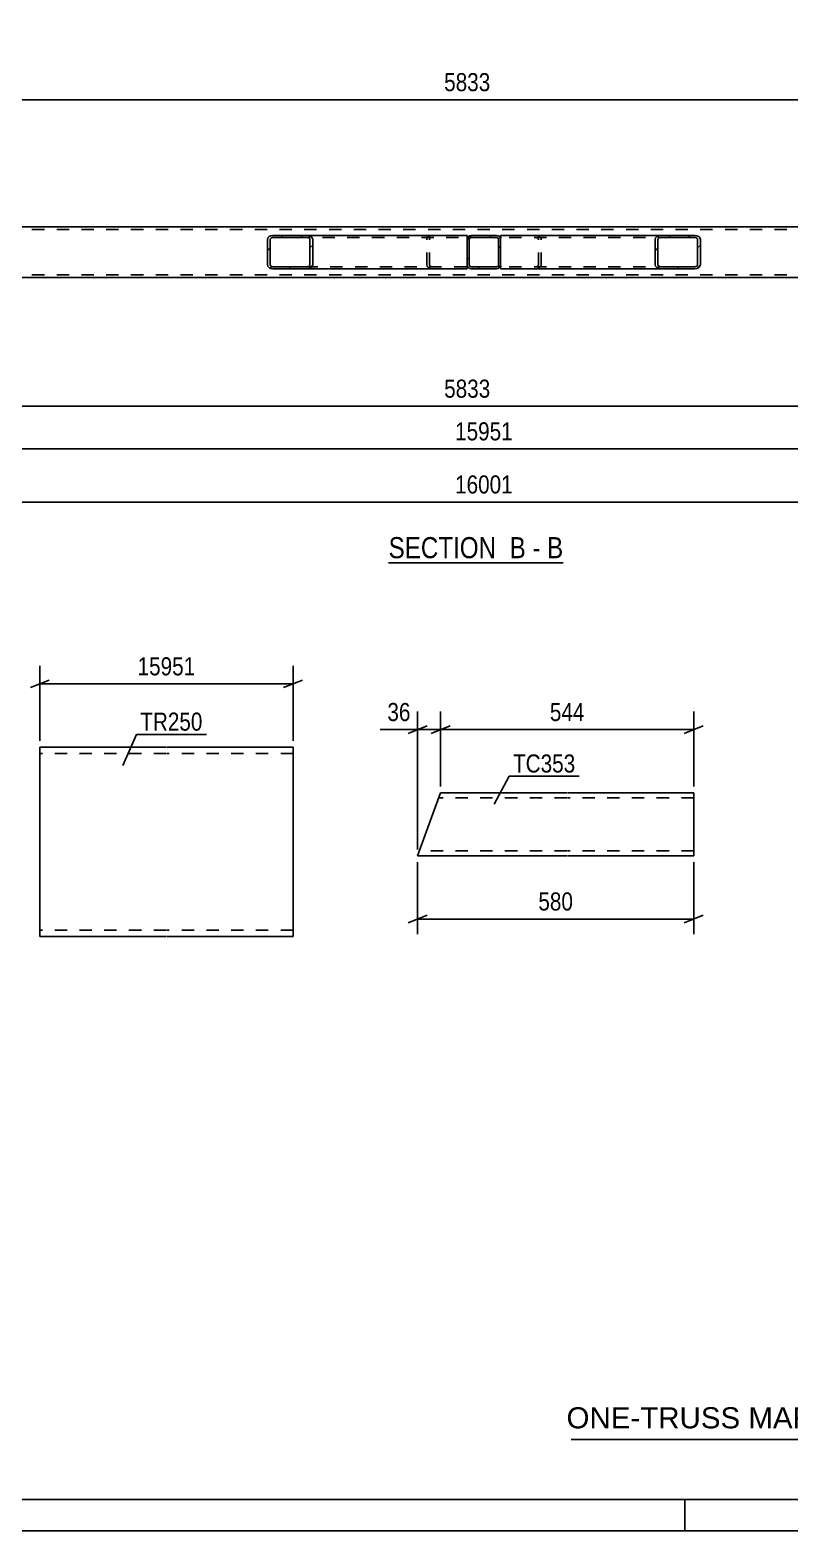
# Model space of a CAD drawing. Header units: millimetres. Extents: x 0 to 841, y 0 to 594.
# Drawn here: x 317.3 to 437.6, y 0 to 237.7 of the extents above; entities that cross this region are included whole.
import ezdxf

# ---------------------------------------------------------------- set-up
doc = ezdxf.new("R2010")
doc.units = ezdxf.units.MM
doc.linetypes.add('DXK_LINE_DOT2', pattern=[3.9198, 1.9599, -1.9599])
doc.styles.add('Arial', font='ARIAL.TTF', dxfattribs={"height": 0.2})
doc.styles.add('Arial Narrow', font='ARIALN.TTF', dxfattribs={"height": 0.2})

# ---------------------------------------------------------------- blocks, each defined once
blk = doc.blocks.new('Unknown-122615563-1162')
at = {"color": 5, "linetype": 'Continuous'}
for p, q in [((5, 5), (836, 5)), ((421, 0), (421, 5)), ((0, 0), (841, 0))]:
    blk.add_line(p, q, dxfattribs=at)
blk = doc.blocks.new('Unknown-122615563-13 - 2035')
at = {"color": 6, "linetype": 'Continuous'}
blk.add_line((374.07, 153.3), (401.72, 153.3), dxfattribs=at)
at = {"color": 0, "linetype": 'Continuous'}
blk.add_wipeout([(392.18, 154.05), (392.18, 157.55), (374.07, 157.55), (374.07, 154.05)], dxfattribs=at)
at = {"color": 7, "linetype": 'Continuous', "style": 'Arial Narrow'}
blk.add_text('SECTION ', height=3.34, dxfattribs=at).set_placement((374.07, 154.05))
at = {"color": 0, "linetype": 'Continuous'}
blk.add_wipeout([(395.79, 154.05), (395.79, 157.55), (393.23, 157.55), (393.23, 154.05)], dxfattribs=at)
at = {"color": 7, "linetype": 'Continuous', "style": 'Arial Narrow'}
blk.add_text('B', height=3.34, dxfattribs=at).set_placement((393.23, 154.05))
at = {"color": 0, "linetype": 'Continuous'}
blk.add_wipeout([(398.11, 154.05), (398.11, 157.55), (396.84, 157.55), (396.84, 154.05)], dxfattribs=at)
at = {"color": 7, "linetype": 'Continuous', "style": 'Arial Narrow'}
blk.add_text('-', height=3.34, dxfattribs=at).set_placement((396.84, 154.05))
at = {"color": 0, "linetype": 'Continuous'}
blk.add_wipeout([(401.72, 154.05), (401.72, 157.55), (399.16, 157.55), (399.16, 154.05)], dxfattribs=at)
at = {"color": 7, "linetype": 'Continuous', "style": 'Arial Narrow'}
blk.add_text('B', height=3.34, dxfattribs=at).set_placement((399.16, 154.05))
blk = doc.blocks.new('Part-122615563-2070 - 2035')
at = {"color": 2, "linetype": 'Continuous'}
for p, q in [((633.13, 206.53), (145.18, 206.53)), ((633.13, 198.53), (145.18, 198.53))]:
    blk.add_line(p, q, dxfattribs=at)
at = {"color": 7, "linetype": 'DXK_LINE_DOT2'}
for p, q in [((633.13, 206.13), (145.18, 206.13)), ((633.13, 198.93), (145.18, 198.93))]:
    blk.add_line(p, q, dxfattribs=at)
blk = doc.blocks.new('Part-122615563-2117 - 2035')
at = {"linetype": 'Continuous'}
h = blk.add_hatch(dxfattribs=at)
h.set_pattern_fill('', scale=0.7, style=0, pattern_type=0)
h.set_pattern_definition([(45, (422.9003, 199.94), (-1.57154, 1.57154), [])])
h.paths.add_polyline_path([(422.57, 199.89), (422.9, 199.94), (423.18, 200.08), (423.37, 200.29), (423.44, 200.53), (423.44, 204.53), (423.37, 204.78), (423.18, 204.98), (422.9, 205.12), (422.57, 205.17), (417.15, 205.17), (416.82, 205.12), (416.54, 204.98), (416.35, 204.78), (416.28, 204.53), (416.28, 200.53), (416.35, 200.29), (416.54, 200.08), (416.82, 199.94), (417.15, 199.89)])
h.paths.add_polyline_path([(416.98, 200.24), (416.84, 200.31), (416.75, 200.41), (416.71, 200.53), (416.71, 204.53), (416.75, 204.65), (416.84, 204.76), (416.98, 204.83), (417.15, 204.85), (422.57, 204.85), (422.73, 204.83), (422.88, 204.76), (422.97, 204.65), (423, 204.53), (423, 200.53), (422.97, 200.41), (422.88, 200.31), (422.73, 200.24), (422.57, 200.21), (417.15, 200.21)])
at = {"color": 2, "linetype": 'Continuous'}
for p, q in [((391.8, 205.15), (391.93, 205.17)), ((391.8, 205.15), (391.8, 204.53)), ((417.15, 205.17), (391.93, 205.17)), ((416.35, 204.78), (416.28, 204.53)), ((416.28, 200.53), (416.28, 204.53)), ((416.71, 204.53), (416.75, 204.65)), ((416.71, 200.53), (416.71, 204.53)), ((417.15, 205.17), (416.82, 205.12)), ((416.98, 204.83), (417.15, 204.85)), ((417.15, 205.17), (422.57, 205.17)), ((417.15, 204.85), (422.57, 204.85)), ((422.9, 205.12), (422.57, 205.17)), ((422.57, 204.85), (422.73, 204.83)), ((422.97, 204.65), (423, 204.53)), ((423, 200.53), (423, 204.53)), ((423.44, 204.53), (423.37, 204.78)), ((423.44, 200.53), (423.44, 204.53)), ((391.8, 199.94), (391.8, 200.53)), ((391.8, 199.91), (391.8, 199.94)), ((391.93, 199.89), (391.8, 199.91)), ((417.15, 199.89), (391.93, 199.89)), ((416.28, 200.53), (416.35, 200.29)), ((416.75, 200.41), (416.71, 200.53)), ((416.82, 199.94), (417.15, 199.89)), ((417.15, 200.21), (416.98, 200.24)), ((417.15, 200.21), (422.57, 200.21)), ((417.15, 199.89), (422.57, 199.89)), ((422.73, 200.24), (422.57, 200.21)), ((422.57, 199.89), (422.9, 199.94)), ((423, 200.53), (422.97, 200.41)), ((423.37, 200.29), (423.44, 200.53))]:
    blk.add_line(p, q, dxfattribs=at)
at = {"color": 7, "linetype": 'DXK_LINE_DOT2'}
for p, q in [((391.8, 204.83), (391.8, 205.15)), ((391.93, 204.85), (391.8, 204.83)), ((391.8, 200.08), (391.8, 204.53)), ((422.57, 204.85), (391.93, 204.85)), ((397.35, 205.17), (397.69, 205.12)), ((397.52, 204.83), (397.35, 204.85)), ((397.79, 204.53), (397.76, 204.65)), ((397.79, 200.53), (397.79, 204.53)), ((398.16, 204.78), (398.22, 204.53)), ((398.22, 200.53), (398.22, 204.53)), ((422.57, 205.17), (417.15, 205.17)), ((391.93, 200.21), (391.8, 200.23)), ((422.57, 200.21), (391.93, 200.21)), ((397.35, 200.21), (397.52, 200.24)), ((397.69, 199.94), (397.35, 199.89)), ((397.76, 200.41), (397.79, 200.53)), ((398.22, 200.53), (398.16, 200.29)), ((422.57, 199.89), (417.15, 199.89))]:
    blk.add_line(p, q, dxfattribs=at)
for centre, radius, start, end in [((397.42, 204.44), 0.396, 31.9779, 75.1661), ((397.48, 204.36), 0.792, 31.9779, 75.1661), ((397.42, 200.62), 0.396, 284.8339, 328.0221), ((397.48, 200.71), 0.792, 284.8339, 328.0221)]:
    blk.add_arc(centre, radius, start, end, dxfattribs=at)
at = {"color": 2, "linetype": 'Continuous'}
for centre, radius, start, end in [((417.02, 204.36), 0.792, 104.8339, 148.0221), ((417.08, 204.44), 0.396, 104.8339, 148.0221), ((422.63, 204.44), 0.396, 31.9779, 75.1661), ((422.7, 204.36), 0.792, 31.9779, 75.1661), ((417.02, 200.71), 0.792, 211.9779, 255.1661), ((417.08, 200.62), 0.396, 211.9779, 255.1661), ((422.63, 200.62), 0.396, 284.8339, 328.0221), ((422.7, 200.71), 0.792, 284.8339, 328.0221)]:
    blk.add_arc(centre, radius, start, end, dxfattribs=at)
blk = doc.blocks.new('Part-122615563-2142 - 2035')
at = {"linetype": 'Continuous'}
h = blk.add_hatch(dxfattribs=at)
h.set_pattern_fill('', scale=0.7, style=0, pattern_type=0)
h.set_pattern_definition([(45, (391.4034, 199.94), (-1.57154, 1.57154), [])])
h.paths.add_polyline_path([(391.16, 199.89), (391.4, 199.94), (391.61, 200.08), (391.75, 200.29), (391.8, 200.53), (391.8, 204.53), (391.75, 204.78), (391.61, 204.98), (391.4, 205.12), (391.16, 205.17), (387.16, 205.17), (386.91, 205.12), (386.71, 204.98), (386.57, 204.78), (386.52, 204.53), (386.52, 200.53), (386.57, 200.29), (386.71, 200.08), (386.91, 199.94), (387.16, 199.89)])
h.paths.add_polyline_path([(387.04, 200.24), (386.93, 200.31), (386.86, 200.41), (386.84, 200.53), (386.84, 204.53), (386.86, 204.65), (386.93, 204.76), (387.04, 204.83), (387.16, 204.85), (391.16, 204.85), (391.28, 204.83), (391.38, 204.76), (391.45, 204.65), (391.48, 204.53), (391.48, 200.53), (391.45, 200.41), (391.38, 200.31), (391.28, 200.24), (391.16, 200.21), (387.16, 200.21)])
at = {"color": 7, "linetype": 'DXK_LINE_DOT2'}
for p, q in [((386.52, 204.53), (386.57, 204.78)), ((386.52, 200.53), (386.52, 204.53)), ((386.86, 204.65), (386.84, 204.53)), ((386.84, 200.53), (386.84, 204.53)), ((386.91, 205.12), (387.16, 205.17)), ((387.16, 204.85), (387.04, 204.83)), ((387.16, 205.17), (391.16, 205.17)), ((387.16, 204.85), (391.16, 204.85)), ((391.16, 205.17), (391.4, 205.12)), ((391.28, 204.83), (391.16, 204.85)), ((391.48, 204.53), (391.45, 204.65)), ((391.48, 200.53), (391.48, 204.53)), ((391.75, 204.78), (391.8, 204.53)), ((391.8, 200.53), (391.8, 204.53)), ((386.57, 200.29), (386.52, 200.53)), ((386.84, 200.53), (386.86, 200.41)), ((387.16, 199.89), (386.91, 199.94)), ((387.04, 200.24), (387.16, 200.21)), ((387.16, 200.21), (391.16, 200.21)), ((387.16, 199.89), (391.16, 199.89)), ((391.16, 200.21), (391.28, 200.24)), ((391.4, 199.94), (391.16, 199.89)), ((391.45, 200.41), (391.48, 200.53)), ((391.8, 200.53), (391.75, 200.29))]:
    blk.add_line(p, q, dxfattribs=at)
at = {"color": 2, "linetype": 'Continuous'}
for p, q in [((386.57, 204.78), (386.52, 204.53)), ((386.52, 200.53), (386.52, 204.53)), ((386.84, 204.53), (386.86, 204.65)), ((386.84, 200.53), (386.84, 204.53)), ((387.16, 205.17), (386.91, 205.12)), ((387.04, 204.83), (387.16, 204.85)), ((387.16, 205.17), (391.16, 205.17)), ((387.16, 204.85), (391.16, 204.85)), ((391.4, 205.12), (391.16, 205.17)), ((391.16, 204.85), (391.28, 204.83)), ((391.45, 204.65), (391.48, 204.53)), ((391.48, 200.53), (391.48, 204.53)), ((391.8, 204.53), (391.75, 204.78)), ((391.8, 200.53), (391.8, 204.53)), ((386.52, 200.53), (386.57, 200.29)), ((386.86, 200.41), (386.84, 200.53)), ((386.91, 199.94), (387.16, 199.89)), ((387.16, 200.21), (387.04, 200.24)), ((387.16, 200.21), (391.16, 200.21)), ((387.16, 199.89), (391.16, 199.89)), ((391.28, 200.24), (391.16, 200.21)), ((391.16, 199.89), (391.4, 199.94)), ((391.48, 200.53), (391.45, 200.41)), ((391.75, 200.29), (391.8, 200.53))]:
    blk.add_line(p, q, dxfattribs=at)
at = {"color": 7, "linetype": 'DXK_LINE_DOT2'}
for centre, radius, start, end in [((387.16, 204.53), 0.64, 112.5, 157.5), ((387.16, 204.53), 0.32, 112.5, 157.5), ((391.16, 204.53), 0.32, 22.5, 67.5), ((391.16, 204.53), 0.64, 22.5, 67.5), ((387.16, 200.53), 0.64, 202.5, 247.5), ((387.16, 200.53), 0.32, 202.5, 247.5), ((391.16, 200.53), 0.32, 292.5, 337.5), ((391.16, 200.53), 0.64, 292.5, 337.5)]:
    blk.add_arc(centre, radius, start, end, dxfattribs=at)
at = {"color": 2, "linetype": 'Continuous'}
for centre, radius, start, end in [((387.16, 204.53), 0.64, 112.5, 157.5), ((387.16, 204.53), 0.32, 112.5, 157.5), ((391.16, 204.53), 0.32, 22.5, 67.5), ((391.16, 204.53), 0.64, 22.5, 67.5), ((387.16, 200.53), 0.64, 202.5, 247.5), ((387.16, 200.53), 0.32, 202.5, 247.5), ((391.16, 200.53), 0.32, 292.5, 337.5), ((391.16, 200.53), 0.64, 292.5, 337.5)]:
    blk.add_arc(centre, radius, start, end, dxfattribs=at)
blk = doc.blocks.new('Part-122615563-2176 - 2035')
at = {"linetype": 'Continuous'}
h = blk.add_hatch(dxfattribs=at)
h.set_pattern_fill('', scale=0.7, style=0, pattern_type=0)
h.set_pattern_definition([(45, (361.5004, 199.94), (-1.57154, 1.57154), [])])
h.paths.add_polyline_path([(361.17, 199.89), (361.5, 199.94), (361.78, 200.08), (361.97, 200.29), (362.04, 200.53), (362.04, 204.53), (361.97, 204.78), (361.78, 204.98), (361.5, 205.12), (361.17, 205.17), (355.75, 205.17), (355.42, 205.12), (355.14, 204.98), (354.95, 204.78), (354.88, 204.53), (354.88, 200.53), (354.95, 200.29), (355.14, 200.08), (355.42, 199.94), (355.75, 199.89)])
h.paths.add_polyline_path([(355.58, 200.24), (355.44, 200.31), (355.35, 200.41), (355.32, 200.53), (355.32, 204.53), (355.35, 204.65), (355.44, 204.76), (355.58, 204.83), (355.75, 204.85), (361.17, 204.85), (361.33, 204.83), (361.48, 204.76), (361.57, 204.65), (361.6, 204.53), (361.6, 200.53), (361.57, 200.41), (361.48, 200.31), (361.33, 200.24), (361.17, 200.21), (355.75, 200.21)])
at = {"color": 2, "linetype": 'Continuous'}
for p, q in [((354.95, 204.78), (354.88, 204.53)), ((354.88, 200.53), (354.88, 204.53)), ((355.32, 204.53), (355.35, 204.65)), ((355.32, 200.53), (355.32, 204.53)), ((355.75, 205.17), (355.42, 205.12)), ((355.58, 204.83), (355.75, 204.85)), ((355.75, 205.17), (361.17, 205.17)), ((355.75, 204.85), (361.17, 204.85)), ((386.38, 205.17), (361.17, 205.17)), ((361.5, 205.12), (361.17, 205.17)), ((361.17, 204.85), (361.33, 204.83)), ((361.57, 204.65), (361.6, 204.53)), ((361.6, 200.53), (361.6, 204.53)), ((362.04, 204.53), (361.97, 204.78)), ((362.04, 200.53), (362.04, 204.53)), ((386.38, 205.17), (386.52, 205.15)), ((386.52, 205.15), (386.52, 205.12)), ((386.52, 205.12), (386.52, 204.98)), ((386.52, 204.98), (386.52, 204.53)), ((354.88, 200.53), (354.95, 200.29)), ((355.35, 200.41), (355.32, 200.53)), ((355.42, 199.94), (355.75, 199.89)), ((355.75, 200.21), (355.58, 200.24)), ((355.75, 200.21), (361.17, 200.21)), ((355.75, 199.89), (361.17, 199.89)), ((361.33, 200.24), (361.17, 200.21)), ((361.17, 199.89), (361.5, 199.94)), ((386.38, 199.89), (361.17, 199.89)), ((361.6, 200.53), (361.57, 200.41)), ((361.97, 200.29), (362.04, 200.53)), ((386.38, 199.89), (386.52, 199.91)), ((386.52, 199.91), (386.52, 200.53))]:
    blk.add_line(p, q, dxfattribs=at)
at = {"color": 7, "linetype": 'DXK_LINE_DOT2'}
for p, q in [((361.17, 205.17), (355.75, 205.17)), ((355.75, 204.85), (386.38, 204.85)), ((380.1, 204.53), (380.16, 204.78)), ((380.1, 200.53), (380.1, 204.53)), ((380.56, 204.65), (380.53, 204.53)), ((380.53, 200.53), (380.53, 204.53)), ((380.63, 205.12), (380.96, 205.17)), ((380.96, 204.85), (380.8, 204.83)), ((386.38, 204.85), (386.52, 204.83)), ((386.52, 204.98), (386.52, 204.83)), ((386.52, 200.53), (386.52, 204.78)), ((386.38, 200.21), (355.75, 200.21)), ((361.17, 199.89), (355.75, 199.89)), ((380.16, 200.29), (380.1, 200.53)), ((380.53, 200.53), (380.56, 200.41)), ((380.96, 199.89), (380.63, 199.94)), ((380.8, 200.24), (380.96, 200.21)), ((386.38, 200.21), (386.52, 200.23))]:
    blk.add_line(p, q, dxfattribs=at)
at = {"color": 2, "linetype": 'Continuous'}
for centre, radius, start, end in [((355.62, 204.36), 0.792, 104.8339, 148.0221), ((355.68, 204.44), 0.396, 104.8339, 148.0221), ((361.23, 204.44), 0.396, 31.9779, 75.1661), ((361.3, 204.36), 0.792, 31.9779, 75.1661), ((355.62, 200.71), 0.792, 211.9779, 255.1661), ((355.68, 200.62), 0.396, 211.9779, 255.1661), ((361.23, 200.62), 0.396, 284.8339, 328.0221), ((361.3, 200.71), 0.792, 284.8339, 328.0221)]:
    blk.add_arc(centre, radius, start, end, dxfattribs=at)
at = {"color": 7, "linetype": 'DXK_LINE_DOT2'}
for centre, radius, start, end in [((380.83, 204.36), 0.792, 104.8339, 148.022), ((380.9, 204.44), 0.396, 104.8339, 148.022), ((380.83, 200.71), 0.792, 211.978, 255.1661), ((380.9, 200.62), 0.396, 211.978, 255.1661)]:
    blk.add_arc(centre, radius, start, end, dxfattribs=at)
blk = doc.blocks.new('Part-122615563-12872 - 12871')
at = {"color": 2, "linetype": 'Continuous'}
for p, q in [((318.83, 124.15), (318.83, 122.15)), ((318.83, 124.15), (338.83, 124.15)), ((338.93, 124.15), (358.93, 124.15)), ((358.93, 124.15), (358.93, 122.15)), ((318.83, 122.15), (318.83, 96.15)), ((358.93, 122.15), (358.93, 96.15)), ((318.83, 94.15), (318.83, 96.15)), ((358.93, 94.15), (358.93, 96.15)), ((338.83, 94.15), (318.83, 94.15)), ((358.93, 94.15), (338.93, 94.15))]:
    blk.add_line(p, q, dxfattribs=at)
at = {"color": 7, "linetype": 'DXK_LINE_DOT2'}
for p, q in [((338.83, 123.15), (318.83, 123.15)), ((318.83, 122.85), (318.83, 122.15)), ((358.93, 123.15), (338.93, 123.15)), ((318.83, 95.15), (318.83, 95.22)), ((318.83, 95.15), (318.83, 95.22)), ((338.83, 95.15), (318.83, 95.15)), ((358.93, 95.15), (338.93, 95.15)), ((358.93, 95.15), (358.93, 96.15)), ((358.93, 95.22), (358.93, 95.15)), ((358.93, 94.3), (358.93, 94.15))]:
    blk.add_line(p, q, dxfattribs=at)
blk = doc.blocks.new('Part-122615563-13961 - 13951')
at = {"color": 2, "linetype": 'Continuous'}
for p, q in [((382.29, 116.91), (378.65, 106.91)), ((402.29, 116.91), (382.29, 116.91)), ((422.39, 116.91), (402.39, 116.91)), ((422.39, 116.91), (422.39, 106.91)), ((402.29, 106.91), (378.65, 106.91)), ((422.39, 106.91), (402.39, 106.91))]:
    blk.add_line(p, q, dxfattribs=at)
at = {"color": 7, "linetype": 'DXK_LINE_DOT2'}
for p, q in [((422.39, 116.44), (422.39, 116.91)), ((402.29, 116.11), (382, 116.11)), ((422.39, 116.11), (402.39, 116.11)), ((402.29, 107.71), (378.94, 107.71)), ((422.39, 107.71), (402.39, 107.71))]:
    blk.add_line(p, q, dxfattribs=at)
blk = doc.blocks.new('StraightDimension-122615563-12416 - 2035')
at = {"color": 7, "linetype": 'Continuous'}
for p, q in [((269.85, 192.73), (269.85, 175.72)), ((503.18, 192.73), (503.18, 175.72)), ((271.35, 178.72), (268.35, 177.52)), ((501.68, 177.52), (504.68, 178.72)), ((269.85, 178.12), (503.18, 178.12))]:
    blk.add_line(p, q, dxfattribs=at)
at = {"color": 0}
blk.add_wipeout([(390.77, 178.87), (390.77, 183.07), (382.26, 183.07), (382.26, 178.87)], dxfattribs=at)
at = {"color": 3, "style": 'Arial Narrow'}
blk.add_text('5833', height=2.863, dxfattribs=at).set_placement((382.86, 179.47))
blk = doc.blocks.new('StraightDimension-122615563-2326 - 2035')
at = {"color": 7, "linetype": 'Continuous'}
for p, q in [((503.18, 207.53), (503.18, 237.1)), ((269.85, 207.53), (269.85, 235.27)), ((271.35, 227.26), (268.35, 226.06)), ((269.85, 226.66), (503.18, 226.66)), ((501.68, 226.06), (504.68, 227.26))]:
    blk.add_line(p, q, dxfattribs=at)
at = {"color": 0, "linetype": 'Continuous'}
blk.add_wipeout([(502.58, 237.7), (498.38, 237.7), (498.38, 227.36), (502.58, 227.36)], dxfattribs=at)
at = {"color": 0}
blk.add_wipeout([(390.77, 227.41), (390.77, 231.61), (382.26, 231.61), (382.26, 227.41)], dxfattribs=at)
at = {"color": 3, "linetype": 'Continuous', "style": 'Arial Narrow'}
blk.add_text('10826', height=2.863, rotation=90.0002, dxfattribs=at).set_placement((501.98, 227.96))
at = {"color": 3, "style": 'Arial Narrow'}
blk.add_text('5833', height=2.863, dxfattribs=at).set_placement((382.86, 228.01))
blk = doc.blocks.new('StraightDimension-122615563-12182 - 2035')
at = {"color": 7, "linetype": 'Continuous'}
blk.add_line((132.28, 171.36), (646.03, 171.36), dxfattribs=at)
at = {"color": 0}
blk.add_wipeout([(394.33, 172.11), (394.33, 176.31), (383.99, 176.31), (383.99, 172.11)], dxfattribs=at)
at = {"color": 3, "style": 'Arial Narrow'}
blk.add_text('15951', height=2.863, dxfattribs=at).set_placement((384.59, 172.71))
blk = doc.blocks.new('StraightDimension-122615563-12339 - 2035')
at = {"color": 7, "linetype": 'Continuous'}
blk.add_line((131.28, 162.95), (647.03, 162.95), dxfattribs=at)
at = {"color": 0}
blk.add_wipeout([(394.33, 163.7), (394.33, 167.9), (383.99, 167.9), (383.99, 163.7)], dxfattribs=at)
at = {"color": 3, "style": 'Arial Narrow'}
blk.add_text('16001', height=2.863, dxfattribs=at).set_placement((384.59, 164.3))
blk = doc.blocks.new('StraightDimension-122615563-13090 - 12871')
at = {"color": 7, "linetype": 'Continuous'}
for p, q in [((318.83, 125.15), (318.83, 137)), ((358.93, 125.15), (358.93, 137)), ((320.33, 134.75), (317.33, 133.55)), ((318.83, 134.15), (358.93, 134.15)), ((357.43, 133.55), (360.43, 134.75))]:
    blk.add_line(p, q, dxfattribs=at)
at = {"color": 0}
blk.add_wipeout([(344.05, 134.9), (344.05, 139.1), (333.71, 139.1), (333.71, 134.9)], dxfattribs=at)
at = {"color": 3, "style": 'Arial Narrow'}
blk.add_text('15951', height=2.863, dxfattribs=at).set_placement((334.31, 135.5))
blk = doc.blocks.new('StraightDimension-122615563-13993 - 13951')
at = {"color": 7, "linetype": 'Continuous'}
for p, q in [((378.65, 105.91), (378.65, 94.51)), ((422.39, 105.91), (422.39, 94.51)), ((380.15, 97.51), (377.15, 96.31)), ((420.89, 96.31), (423.89, 97.51)), ((378.65, 96.91), (422.39, 96.91))]:
    blk.add_line(p, q, dxfattribs=at)
at = {"color": 0}
blk.add_wipeout([(403.86, 97.66), (403.86, 101.86), (397.18, 101.86), (397.18, 97.66)], dxfattribs=at)
at = {"color": 3, "style": 'Arial Narrow'}
blk.add_text('580', height=2.863, dxfattribs=at).set_placement((397.78, 98.26))
blk = doc.blocks.new('StraightDimension-122615563-13969 - 13951')
at = {"color": 7, "linetype": 'Continuous'}
for p, q in [((378.65, 107.91), (378.65, 129.76)), ((382.29, 117.91), (382.29, 129.76)), ((377.15, 126.31), (380.15, 127.51)), ((378.65, 126.91), (382.29, 126.91)), ((383.79, 127.51), (380.79, 126.31))]:
    blk.add_line(p, q, dxfattribs=at)
at = {"color": 0}
blk.add_wipeout([(378.13, 127.66), (378.13, 131.86), (373.27, 131.86), (373.27, 127.66)], dxfattribs=at)
at = {"color": 7, "linetype": 'Continuous'}
blk.add_line((378.65, 126.91), (372.75, 126.91), dxfattribs=at)
blk.add_line((378.65, 126.91), (372.75, 126.91), dxfattribs=at)
at = {"color": 3, "style": 'Arial Narrow'}
blk.add_text('36', height=2.863, dxfattribs=at).set_placement((373.87, 128.26))
blk = doc.blocks.new('StraightDimension-122615563-13968 - 13951')
at = {"color": 7, "linetype": 'Continuous'}
for p, q in [((382.29, 117.91), (382.29, 129.76)), ((422.39, 117.91), (422.39, 129.76)), ((383.79, 127.51), (380.79, 126.31)), ((382.29, 126.91), (422.39, 126.91)), ((420.89, 126.31), (423.89, 127.51))]:
    blk.add_line(p, q, dxfattribs=at)
at = {"color": 0}
blk.add_wipeout([(405.68, 127.66), (405.68, 131.86), (399, 131.86), (399, 127.66)], dxfattribs=at)
at = {"color": 3, "style": 'Arial Narrow'}
blk.add_text('544', height=2.863, dxfattribs=at).set_placement((399.6, 128.26))
blk = doc.blocks.new('Unknown-122615563-14534')
at = {"color": 7, "linetype": 'Continuous'}
blk.add_line((403, 14.5), (473, 14.5), dxfattribs=at)
at = {"color": 7, "style": 'Arial'}
blk.add_text('ONE-TRUSS MARKED AS TR250', height=3.3428, dxfattribs=at).set_placement((402.24, 16.25))
blk = doc.blocks.new('Mark-122615563-13208 - 12871')
at = {"color": 0}
blk.add_wipeout([(344.6, 126.74), (344.6, 129.74), (334.73, 129.74), (334.73, 126.74)], dxfattribs=at)
blk.add_wipeout([(344.6, 126.74), (344.6, 129.74), (334.73, 129.74), (334.73, 126.74)], dxfattribs=at)
at = {"color": 30, "linetype": 'Continuous'}
for p, q in [((331.98, 121.21), (334.13, 126.14)), ((334.13, 126.14), (345.2, 126.14))]:
    blk.add_line(p, q, dxfattribs=at)
at = {"color": 3, "style": 'Arial Narrow'}
blk.add_text('TR250', height=2.863, dxfattribs=at).set_placement((334.73, 126.74))
blk = doc.blocks.new('Mark-122615563-14003 - 13951')
at = {"color": 0}
blk.add_wipeout([(403.63, 120.11), (403.63, 123.11), (393.77, 123.11), (393.77, 120.11)], dxfattribs=at)
blk.add_wipeout([(403.63, 120.11), (403.63, 123.11), (393.77, 123.11), (393.77, 120.11)], dxfattribs=at)
at = {"color": 30, "linetype": 'Continuous'}
for p, q in [((390.77, 115.11), (393.17, 119.51)), ((393.17, 119.51), (404.23, 119.51))]:
    blk.add_line(p, q, dxfattribs=at)
at = {"color": 3, "style": 'Arial Narrow'}
blk.add_text('TC353', height=2.863, dxfattribs=at).set_placement((393.77, 120.11))

msp = doc.modelspace()

# ---------------------------------------------------------------- block references
for name in ['Unknown-122615563-1162', 'Part-122615563-2070 - 2035', 'Part-122615563-2176 - 2035', 'Part-122615563-2142 - 2035', 'Part-122615563-2117 - 2035', 'Part-122615563-12872 - 12871', 'Part-122615563-13961 - 13951', 'Unknown-122615563-14534']:
    msp.add_blockref(name, (0, 0))

# ---------------------------------------------------------------- next in the draw order: block references
for name in ['StraightDimension-122615563-2326 - 2035', 'StraightDimension-122615563-12416 - 2035', 'Unknown-122615563-13 - 2035', 'StraightDimension-122615563-13090 - 12871', 'StraightDimension-122615563-13969 - 13951', 'StraightDimension-122615563-13993 - 13951']:
    msp.add_blockref(name, (0, 0))

# ---------------------------------------------------------------- next in the draw order: block references
for name in ['StraightDimension-122615563-12182 - 2035', 'StraightDimension-122615563-13968 - 13951', 'Mark-122615563-13208 - 12871']:
    msp.add_blockref(name, (0, 0))

# ---------------------------------------------------------------- next in the draw order: block references
for name in ['StraightDimension-122615563-12339 - 2035', 'Mark-122615563-14003 - 13951']:
    msp.add_blockref(name, (0, 0))

doc.saveas('drawing.dxf')
